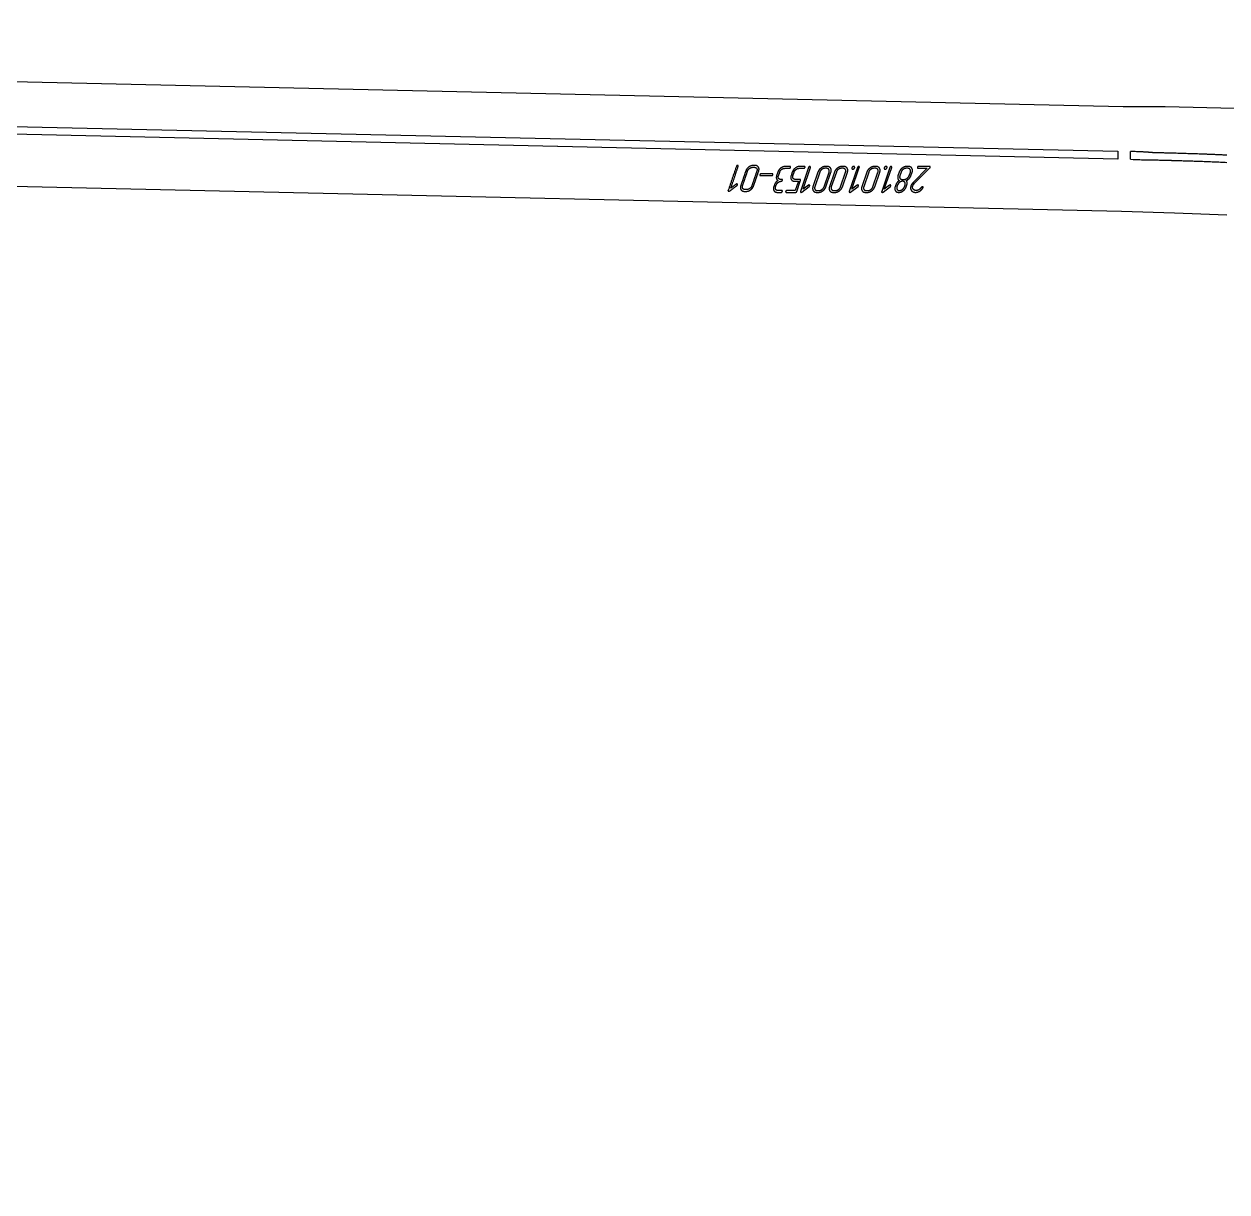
# Model space of a CAD drawing. Header units: millimetres. Extents: x 404 to 2430, y 164 to 1322.
# Drawn here: x 1417 to 1879.2, y 873.3 to 1322 of the extents above; entities that cross this region are included whole.
import ezdxf

# ---------------------------------------------------------------- set-up
doc = ezdxf.new("R2010")
doc.units = ezdxf.units.MM
doc.linetypes.add('K5LT_BASIC', pattern=[0])
doc.layers.add('Engraving', color=7, linetype='Continuous')

msp = doc.modelspace()

# ---------------------------------------------------------------- linework, layer by layer
at = {"color": 150, "linetype": 'K5LT_BASIC', "lineweight": 25, "true_color": 0x0080ff}
for p, q in [((1839.36, 1290.12), (424.61, 1321.98)), ((452.13, 1281.35), (1838.76, 1250.13)), ((1838.76, 1250.13), (1859.12, 1249.41)), ((1859.12, 1249.41), (1869.15, 1249.05)), ((1869.19, 1249.05), (1869.15, 1249.05)), ((1869.19, 1249.05), (1879.22, 1248.7))]:
    msp.add_line(p, q, dxfattribs=at)
msp.add_open_spline([(2010.2, 1278.85), (1954.04, 1285.12), (1896.53, 1290.73), (1839.36, 1290.12)], degree=3, dxfattribs=at)
at = {"layer": 'Engraving', "color": 150, "linetype": 'K5LT_BASIC', "lineweight": 25, "true_color": 0x0080ff}
for p, q in [((424.12, 1304.79), (1837.33, 1273.12)), ((1837.26, 1270.12), (424.06, 1301.79)), ((1837.33, 1273.12), (1837.26, 1270.12)), ((1842.15, 1270.01), (1842.22, 1273.01)), ((1849.07, 1272.75), (1849, 1272.75)), ((1859.12, 1272.46), (1859.08, 1272.46)), ((1869.19, 1272.14), (1869.15, 1272.14)), ((1709.26, 1266.55), (1711.03, 1266.55)), ((1711.28, 1267.26), (1709.5, 1267.26)), ((1714.81, 1266.55), (1716.59, 1266.55)), ((1716.83, 1267.26), (1715.05, 1267.26)), ((1718.46, 1266.9), (1715.32, 1257.67)), ((1716.32, 1258.52), (1719.17, 1266.9)), ((1725.4, 1266.55), (1724.69, 1266.55)), ((1725.64, 1267.26), (1724.93, 1267.26)), ((1731.75, 1266.55), (1731.04, 1266.55)), ((1731.99, 1267.26), (1731.28, 1267.26)), ((1737.24, 1266.9), (1734.1, 1257.67)), ((1735.1, 1258.52), (1737.95, 1266.9)), ((1744.18, 1266.55), (1743.47, 1266.55)), ((1744.42, 1267.26), (1743.71, 1267.26)), ((1749.68, 1266.9), (1746.54, 1257.67)), ((1747.54, 1258.52), (1750.39, 1266.9)), ((1756.62, 1266.55), (1755.91, 1266.55)), ((1756.86, 1267.26), (1756.15, 1267.26)), ((1764.07, 1266.55), (1758.73, 1261.2)), ((1759.19, 1260.8), (1765.09, 1266.7)), ((1760.49, 1266.55), (1764.07, 1266.55)), ((1764.98, 1267.26), (1760.74, 1267.26)), ((1849, 1269.75), (1849.07, 1269.74)), ((1859.08, 1269.46), (1859.12, 1269.46)), ((1869.15, 1269.14), (1869.19, 1269.14)), ((1706.64, 1265.13), (1706.16, 1263.71)), ((1706.87, 1263.71), (1707.36, 1265.13)), ((1708.17, 1262.29), (1707.81, 1262.29)), ((1712.2, 1265.13), (1711.72, 1263.71)), ((1712.43, 1263.71), (1712.91, 1265.13)), ((1715.14, 1262.29), (1713.36, 1262.29)), ((1713.93, 1257.67), (1715.38, 1261.94)), ((1722.06, 1265.13), (1720.13, 1259.44)), ((1722.78, 1265.13), (1720.84, 1259.44)), ((1724.4, 1259.44), (1726.33, 1265.13)), ((1725.11, 1259.44), (1727.05, 1265.13)), ((1728.41, 1265.13), (1726.48, 1259.44)), ((1729.13, 1265.13), (1727.19, 1259.44)), ((1730.75, 1259.44), (1732.68, 1265.13)), ((1731.46, 1259.44), (1733.4, 1265.13)), ((1740.85, 1265.13), (1738.92, 1259.44)), ((1741.56, 1265.13), (1739.63, 1259.44)), ((1743.19, 1259.44), (1745.12, 1265.13)), ((1743.9, 1259.44), (1745.83, 1265.13)), ((1753.29, 1265.13), (1752.81, 1263.71)), ((1754, 1265.13), (1753.52, 1263.71)), ((1754.46, 1262.29), (1755.17, 1262.29)), ((1757.07, 1263.71), (1757.56, 1265.13)), ((1757.78, 1263.71), (1758.27, 1265.13)), ((1705.31, 1260.15), (1705.07, 1259.44)), ((1705.39, 1260.39), (1705.31, 1260.15)), ((1705.44, 1260.53), (1705.39, 1260.39)), ((1705.53, 1260.67), (1705.44, 1260.53)), ((1705.78, 1259.44), (1706.02, 1260.15)), ((1706.47, 1257.31), (1707.89, 1257.31)), ((1708.14, 1258.02), (1706.72, 1258.02)), ((1709.9, 1257.31), (1713.45, 1257.31)), ((1713.34, 1258.02), (1710.14, 1258.02)), ((1713.12, 1261.58), (1714.55, 1261.58)), ((1714.55, 1261.58), (1713.34, 1258.02)), ((1715.84, 1257.42), (1718.69, 1259.55)), ((1718.36, 1260.05), (1716.32, 1258.52)), ((1721.55, 1257.31), (1722.26, 1257.31)), ((1721.79, 1258.02), (1722.5, 1258.02)), ((1727.9, 1257.31), (1728.61, 1257.31)), ((1728.14, 1258.02), (1728.85, 1258.02)), ((1734.62, 1257.42), (1737.47, 1259.55)), ((1737.14, 1260.05), (1735.1, 1258.52)), ((1740.33, 1257.31), (1741.04, 1257.31)), ((1740.57, 1258.02), (1741.28, 1258.02)), ((1747.06, 1257.42), (1749.91, 1259.55)), ((1749.58, 1260.05), (1747.54, 1258.52)), ((1751.6, 1258.99), (1751.58, 1258.61)), ((1751.64, 1259.21), (1751.6, 1258.99)), ((1751.71, 1259.44), (1751.64, 1259.21)), ((1751.96, 1260.16), (1751.71, 1259.44)), ((1752.67, 1260.16), (1752.42, 1259.44)), ((1753.13, 1257.31), (1753.35, 1257.31)), ((1753.35, 1257.31), (1753.59, 1257.35)), ((1753.59, 1257.35), (1754, 1257.45)), ((1755.27, 1259.44), (1755.51, 1260.16)), ((1755.98, 1259.43), (1756.22, 1260.16)), ((1758.75, 1260.28), (1758.94, 1260.52)), ((1758.94, 1260.52), (1759.19, 1260.8)), ((1762.39, 1259), (1762.45, 1259.12))]:
    msp.add_line(p, q, dxfattribs=at)
for points, degree, knots in [([(1836.08, 271.19), (1828.9, 274.28), (1815.52, 280.05), (1797.6, 288.36), (1783.55, 295.23), (1773.1, 300.44), (1765.68, 304.28), (1759.95, 307.29), (1755.11, 309.83), (1750.8, 312.12), (1747.77, 313.77), (1746.15, 314.68), (1745.4, 315.1), (1744.79, 315.45), (1743.67, 316.07), (1741.57, 317.25), (1737.49, 319.55), (1729.43, 324.07), (1713.41, 333.06), (1681.48, 351), (1621.39, 384.74), (1520.07, 441.63), (1374.57, 523.34), (1199.88, 621.43), (1028.27, 717.8), (891.53, 794.59), (805.53, 842.88), (763.83, 866.29), (749.34, 874.43), (745.94, 876.34), (745.45, 876.62), (745.13, 876.8), (744.55, 877.12), (743.33, 877.81), (740.8, 879.23), (736.11, 881.85), (728.45, 886.14), (716.44, 893.05), (699.23, 903.59), (676.62, 918.67), (651.72, 937.11), (628.28, 956.45), (609.68, 973.26), (596.46, 986.09), (587.69, 994.97), (582.08, 1000.87), (578.37, 1004.92), (575.8, 1007.74), (573.32, 1010.46), (570.89, 1013.1), (568.46, 1015.79), (566.42, 1018.15), (564.55, 1020.31), (562.77, 1022.39), (561.14, 1024.31), (559.84, 1025.88), (558.86, 1027.04), (557.97, 1028.12), (556.59, 1029.77), (553.33, 1033.69), (546.91, 1041.6), (536.88, 1054.53), (525.42, 1070.36), (514.84, 1086.01), (506.6, 1098.78), (500.09, 1109.49), (494.53, 1119.18), (489.1, 1128.84), (483.96, 1138.48), (479.26, 1147.49), (475.17, 1155.63), (472.04, 1162.3), (469.56, 1167.75), (467.47, 1172.25), (465.65, 1176.2), (464.26, 1179.46), (463.08, 1182.16), (461.94, 1184.78), (460.83, 1187.48), (459.69, 1190.31), (458.37, 1193.59), (456.65, 1197.75), (454.64, 1202.74), (452.57, 1208.18), (450.67, 1213.42), (448.81, 1218.57), (447.08, 1223.43), (445.66, 1227.62), (444.75, 1230.32), (444.29, 1231.7), (444.11, 1232.24), (444, 1232.58), (443.86, 1232.98), (443.65, 1233.62), (443.3, 1234.68), (442.65, 1236.63), (441.37, 1240.47), (438.9, 1247.87), (434.68, 1260.5), (428.57, 1278.79), (423.84, 1292.98), (421.21, 1300.85)], 3, [0, 0, 0, 0, 0.811876, 1.504466, 2.035779, 2.431174, 2.710495, 2.89715, 3.101331, 3.277245, 3.400625, 3.454665, 3.467997, 3.489136, 3.527825, 3.600351, 3.739265, 4.013015, 4.557339, 5.642735, 7.808115, 11.697941, 17.682851, 25.098547, 32.457093, 38.076361, 41.34858, 42.675901, 43.03204, 43.071034, 43.080177, 43.090111, 43.109137, 43.149087, 43.235051, 43.410066, 43.70559, 44.143143, 44.839081, 45.78647, 46.944329, 48.032631, 48.919827, 49.528655, 49.931692, 50.208607, 50.365577, 50.49622, 50.603591, 50.748993, 50.868173, 50.972807, 51.068705, 51.164471, 51.254523, 51.325643, 51.375532, 51.412507, 51.470676, 51.598241, 51.937615, 52.52103, 53.285143, 53.953457, 54.469618, 54.854008, 55.239989, 55.625424, 55.994888, 56.367031, 56.676552, 56.932077, 57.121761, 57.297564, 57.449895, 57.565193, 57.660641, 57.758616, 57.85578, 57.958812, 58.073377, 58.225133, 58.424976, 58.626084, 58.822268, 58.999083, 59.194731, 59.352846, 59.454276, 59.489305, 59.503548, 59.512789, 59.526371, 59.547778, 59.582344, 59.642142, 59.760271, 60.00204, 60.450263, 61.140286, 62, 62, 62, 62]), ([(424.05, 1301.8), (431.68, 1278.95), (439.37, 1255.92), (447.08, 1232.83), (447.23, 1232.38), (448.13, 1229.68), (449.9, 1224.4), (452.67, 1216.73), (455.5, 1208.86), (458.52, 1201.05), (461.74, 1193.33), (464.3, 1186.84), (466.55, 1181.73), (468.74, 1176.6), (472.01, 1169.67), (477.2, 1158.09), (484.66, 1143.55), (492.2, 1129.35), (498.57, 1118.17), (505, 1107.02), (518.65, 1085.33), (536.73, 1059.24), (552.97, 1038.79), (559.56, 1030.89), (560.32, 1029.97), (560.95, 1029.22), (562.1, 1027.84), (564.36, 1025.13), (567.59, 1021.38), (571.52, 1016.83), (576.9, 1011.03), (583.42, 1003.77), (599.28, 987.27), (617.55, 969.85), (639.94, 950.67), (658.02, 936.14), (681.84, 918.65), (704.99, 903.4), (726.58, 890.58), (738.29, 884.08), (744.98, 880.32), (746.26, 879.6), (746.88, 879.25), (749.55, 877.76), (1082.57, 690.75), (1416.07, 503.48), (1747.07, 317.61), (1747.72, 317.24), (1751.51, 315.11), (1759.04, 311.17), (1773.95, 303.29), (1789.07, 295.85), (1804.26, 288.54), (1819.05, 281.82), (1830.08, 277.03), (1837.26, 273.95)], 3, [0, 0, 0, 0, 2.414935, 2.434339, 2.441278, 2.462075, 2.720063, 2.999775, 3.279487, 3.559198, 3.83891, 4.118622, 4.258478, 4.398334, 4.678045, 5.026242, 5.671213, 6.316184, 6.63867, 6.961155, 7.606127, 9.208844, 10.14195, 10.224491, 10.239539, 10.262113, 10.322308, 10.420124, 10.615758, 10.818917, 11.022075, 11.40958, 11.797086, 13.317011, 13.939015, 14.752555, 15.642926, 16.901652, 17.531014, 18.160377, 18.243944, 18.300804, 18.307597, 18.31534, 18.607672, 56.605991, 56.667285, 56.673291, 56.680764, 57.10335, 57.525937, 58.37111, 58.793697, 59.216284, 60, 60, 60, 60]), ([(1849, 1272.75), (1848.62, 1272.76), (1848.01, 1272.79), (1847.3, 1272.82), (1846.76, 1272.84), (1846.28, 1272.87), (1845.71, 1272.89), (1844.97, 1272.92), (1844.05, 1272.96), (1843.11, 1272.98), (1842.48, 1273), (1842.22, 1273.01)], 3, [16.6753083, 16.6753083, 16.6753083, 16.6753083, 16.7239707, 16.7614495, 16.7884673, 16.8139275, 16.8427123, 16.8843533, 16.9321429, 16.9741098, 17, 17, 17, 17]), ([(1849.07, 1272.75), (1849.12, 1272.74), (1849.22, 1272.74), (1849.4, 1272.73), (1849.61, 1272.73), (1849.91, 1272.72), (1850.22, 1272.71), (1850.53, 1272.7), (1850.76, 1272.69), (1850.99, 1272.68), (1851.3, 1272.67), (1851.69, 1272.66), (1852.15, 1272.65), (1852.6, 1272.64), (1853.05, 1272.62), (1853.49, 1272.61), (1853.93, 1272.6), (1854.53, 1272.58), (1855.26, 1272.56), (1856.09, 1272.54), (1856.75, 1272.52), (1857.24, 1272.51), (1857.61, 1272.5), (1857.98, 1272.49), (1858.34, 1272.48), (1858.71, 1272.47), (1858.95, 1272.46), (1859.08, 1272.46)], 3, [0, 0, 0, 0, 0.008219, 0.016438, 0.0287666, 0.0410951, 0.0657522, 0.0780807, 0.0904093, 0.1027378, 0.1150663, 0.1397234, 0.1643805, 0.1890375, 0.2126672, 0.2362969, 0.2599266, 0.2835563, 0.3308157, 0.3780751, 0.4171497, 0.4366871, 0.4562244, 0.4757617, 0.495299, 0.5148363, 0.5343737, 0.5343737, 0.5343737, 0.5343737]), ([(1869.19, 1272.14), (1869.4, 1272.13), (1869.81, 1272.12), (1870.43, 1272.09), (1871.04, 1272.07), (1871.66, 1272.05), (1872.28, 1272.02), (1872.9, 1272), (1873.51, 1271.97), (1874.14, 1271.95), (1874.77, 1271.92), (1875.4, 1271.89), (1876.04, 1271.87), (1876.68, 1271.84), (1877.31, 1271.81), (1878.16, 1271.77), (1878.8, 1271.74), (1879.22, 1271.73)], 3, [0, 0, 0, 0, 0.0286399, 0.0572798, 0.0859197, 0.1145596, 0.1431995, 0.1718394, 0.2004793, 0.2291192, 0.2586208, 0.2881224, 0.317624, 0.3471256, 0.3766272, 0.4061288, 0.4651321, 0.4651321, 0.4651321, 0.4651321]), ([(1690.7, 1267.29), (1690.76, 1267.47), (1690.9, 1267.56), (1691.02, 1267.65), (1691.18, 1267.65), (1691.25, 1267.65), (1691.4, 1267.56), (1691.48, 1267.48), (1691.42, 1267.29), (1689.99, 1263.1), (1688.57, 1258.91), (1689.59, 1259.67), (1690.61, 1260.44), (1690.75, 1260.54), (1690.88, 1260.54), (1691.03, 1260.54), (1691.1, 1260.44), (1691.17, 1260.33), (1691.12, 1260.18), (1691.1, 1260.12), (1690.94, 1259.94), (1689.51, 1258.87), (1688.09, 1257.81), (1687.95, 1257.71), (1687.81, 1257.71), (1687.67, 1257.71), (1687.59, 1257.8), (1687.51, 1257.9), (1687.57, 1258.06), (1689.14, 1262.68), (1690.7, 1267.29)], 2, [0, 0, 0, 0.181151, 0.181151, 0.343934, 0.343934, 0.472146, 0.472146, 0.625059, 0.625059, 5.39951, 5.39951, 6.773407, 6.773407, 6.936544, 6.936544, 7.074093, 7.074093, 7.217588, 7.217588, 7.383484, 7.383484, 9.302301, 9.302301, 9.462957, 9.462957, 9.596849, 9.596849, 9.739807, 9.739807, 15, 15, 15]), ([(1694.31, 1265.52), (1694.61, 1266.39), (1695.45, 1267.02), (1696.29, 1267.65), (1697.18, 1267.65), (1697.53, 1267.65), (1697.89, 1267.65), (1698.7, 1267.65), (1699.15, 1267.03), (1699.6, 1266.41), (1699.3, 1265.52), (1698.33, 1262.68), (1697.36, 1259.83), (1697.07, 1258.98), (1696.24, 1258.34), (1695.4, 1257.7), (1694.51, 1257.7), (1694.15, 1257.7), (1693.8, 1257.7), (1692.92, 1257.7), (1692.5, 1258.32), (1692.08, 1258.94), (1692.38, 1259.83), (1693.35, 1262.68), (1694.31, 1265.52)], 2, [0, 0, 0, 0.846521, 0.846521, 1.674424, 1.674424, 1.989042, 1.989042, 2.637777, 2.637777, 3.338641, 3.338641, 5.996422, 5.996422, 6.83575, 6.83575, 7.667338, 7.667338, 7.981955, 7.981955, 8.645972, 8.645972, 9.342219, 9.342219, 12, 12, 12]), ([(1695.02, 1265.52), (1694.06, 1262.68), (1693.09, 1259.83), (1692.9, 1259.25), (1693.17, 1258.83), (1693.45, 1258.41), (1694.04, 1258.41), (1694.39, 1258.41), (1694.75, 1258.41), (1695.34, 1258.41), (1695.89, 1258.83), (1696.45, 1259.24), (1696.65, 1259.83), (1697.62, 1262.68), (1698.58, 1265.52), (1698.78, 1266.09), (1698.49, 1266.52), (1698.21, 1266.94), (1697.65, 1266.94), (1697.29, 1266.94), (1696.94, 1266.94), (1696.36, 1266.94), (1695.8, 1266.53), (1695.23, 1266.13), (1695.02, 1265.52)], 2, [0, 0, 0, 3.194824, 3.194824, 3.749556, 3.749556, 4.284872, 4.284872, 4.662943, 4.662943, 5.32312, 5.32312, 6.003067, 6.003067, 9.197891, 9.197891, 9.751896, 9.751896, 10.278148, 10.278148, 10.656218, 10.656218, 11.310094, 11.310094, 12, 12, 12]), ([(1842.15, 1270.01), (1845.27, 1269.93), (1846.33, 1269.85), (1848.94, 1269.75), (1849, 1269.75)], 3, [0, 0, 0, 0, 0.3214717, 0.3292593, 0.3292593, 0.3292593, 0.3292593]), ([(1859.08, 1269.46), (1858.96, 1269.46), (1858.74, 1269.47), (1858.41, 1269.48), (1858.07, 1269.49), (1857.69, 1269.5), (1857.24, 1269.51), (1856.75, 1269.52), (1856.25, 1269.53), (1855.76, 1269.55), (1855.26, 1269.56), (1854.76, 1269.58), (1854.26, 1269.59), (1853.6, 1269.61), (1852.94, 1269.63), (1852.28, 1269.64), (1851.72, 1269.66), (1851.21, 1269.68), (1850.76, 1269.69), (1850.43, 1269.7), (1850.08, 1269.71), (1849.74, 1269.72), (1849.4, 1269.73), (1849.18, 1269.74), (1849.07, 1269.74)], 3, [0, 0, 0, 0, 0.0178038, 0.0356075, 0.0534113, 0.0712151, 0.0979207, 0.1246264, 0.151332, 0.1780377, 0.2047433, 0.231449, 0.2581546, 0.2848603, 0.3382716, 0.3649772, 0.3916829, 0.4280394, 0.4462177, 0.464396, 0.4825743, 0.5007526, 0.5189308, 0.5371091, 0.5371091, 0.5371091, 0.5371091]), ([(1869.15, 1269.14), (1868.73, 1269.16), (1867.89, 1269.19), (1866.74, 1269.23), (1865.69, 1269.26), (1864.75, 1269.29), (1863.81, 1269.32), (1862.88, 1269.35), (1861.93, 1269.38), (1860.99, 1269.4), (1860.06, 1269.43), (1859.43, 1269.45), (1859.12, 1269.46)], 3, [0, 0, 0, 0, 0.0649129, 0.1298257, 0.1782026, 0.2265794, 0.2749563, 0.3233331, 0.37171, 0.4200868, 0.4684637, 0.5168406, 0.5168406, 0.5168406, 0.5168406]), ([(1879.22, 1268.72), (1878.8, 1268.74), (1877.97, 1268.78), (1876.3, 1268.85), (1874.62, 1268.92), (1872.95, 1268.99), (1871.7, 1269.04), (1870.45, 1269.09), (1869.61, 1269.12), (1869.19, 1269.14)], 3, [0, 0, 0, 0, 0.0584367, 0.1168734, 0.2337468, 0.2921834, 0.3506201, 0.4090568, 0.4674935, 0.4674935, 0.4674935, 0.4674935]), ([(1700.22, 1264.45), (1702.36, 1264.45), (1704.49, 1264.45), (1704.65, 1264.45), (1704.72, 1264.35), (1704.77, 1264.24), (1704.72, 1264.09), (1704.7, 1264.02), (1704.56, 1263.88), (1704.42, 1263.74), (1704.25, 1263.74), (1702.11, 1263.74), (1699.98, 1263.74), (1699.85, 1263.74), (1699.78, 1263.85), (1699.7, 1263.97), (1699.75, 1264.09), (1699.79, 1264.22), (1699.92, 1264.34), (1700.05, 1264.45), (1700.22, 1264.45)], 2, [0, 0, 0, 3.94619, 3.94619, 4.18756, 4.18756, 4.430856, 4.430856, 4.683549, 4.683549, 5.009861, 5.009861, 8.956051, 8.956051, 9.181245, 9.181245, 9.415662, 9.415662, 9.694987, 9.694987, 10, 10, 10])]:
    msp.add_open_spline(points, degree=degree, knots=knots, dxfattribs=at)
for points, degree in [([(1859.12, 1272.46), (1859.54, 1272.45), (1860.37, 1272.42), (1861.62, 1272.39), (1862.88, 1272.35), (1864.13, 1272.31), (1865.38, 1272.27), (1866.64, 1272.23), (1867.9, 1272.19), (1868.73, 1272.16), (1869.15, 1272.14)], 3), ([(1707.78, 1266.64), (1706.95, 1266.02), (1706.64, 1265.13)], 2), ([(1709.5, 1267.26), (1708.61, 1267.26), (1707.78, 1266.64)], 2), ([(1708.11, 1266.14), (1708.66, 1266.55), (1709.26, 1266.55)], 2), ([(1711.03, 1266.55), (1711.21, 1266.55), (1711.35, 1266.69)], 2), ([(1711.5, 1267.16), (1711.44, 1267.26), (1711.28, 1267.26)], 2), ([(1711.35, 1266.69), (1711.48, 1266.82), (1711.51, 1266.9)], 2), ([(1711.51, 1266.9), (1711.56, 1267.05), (1711.5, 1267.16)], 2), ([(1713.34, 1266.63), (1712.5, 1266), (1712.2, 1265.13)], 2), ([(1715.05, 1267.26), (1714.17, 1267.26), (1713.34, 1266.63)], 2), ([(1713.67, 1266.14), (1714.22, 1266.55), (1714.81, 1266.55)], 2), ([(1716.59, 1266.55), (1716.77, 1266.55), (1716.9, 1266.69)], 2), ([(1717.06, 1267.16), (1717, 1267.26), (1716.83, 1267.26)], 2), ([(1716.9, 1266.69), (1717.04, 1266.82), (1717.07, 1266.9)], 2), ([(1717.07, 1266.9), (1717.11, 1267.05), (1717.06, 1267.16)], 2), ([(1718.65, 1267.17), (1718.51, 1267.07), (1718.46, 1266.9)], 2), ([(1718.93, 1267.26), (1718.78, 1267.26), (1718.65, 1267.17)], 2), ([(1719.15, 1267.17), (1719, 1267.26), (1718.93, 1267.26)], 2), ([(1719.17, 1266.9), (1719.23, 1267.09), (1719.15, 1267.17)], 2), ([(1723.2, 1266.63), (1722.36, 1266), (1722.06, 1265.13)], 2), ([(1724.93, 1267.26), (1724.04, 1267.26), (1723.2, 1266.63)], 2), ([(1724.69, 1266.55), (1724.11, 1266.55), (1723.55, 1266.14)], 2), ([(1726.24, 1266.12), (1725.96, 1266.55), (1725.4, 1266.55)], 2), ([(1726.9, 1266.64), (1726.46, 1267.26), (1725.64, 1267.26)], 2), ([(1727.05, 1265.13), (1727.35, 1266.02), (1726.9, 1266.64)], 2), ([(1729.55, 1266.63), (1728.71, 1266), (1728.41, 1265.13)], 2), ([(1731.28, 1267.26), (1730.39, 1267.26), (1729.55, 1266.63)], 2), ([(1731.04, 1266.55), (1730.46, 1266.55), (1729.9, 1266.14)], 2), ([(1732.59, 1266.12), (1732.31, 1266.55), (1731.75, 1266.55)], 2), ([(1733.25, 1266.64), (1732.81, 1267.26), (1731.99, 1267.26)], 2), ([(1733.4, 1265.13), (1733.7, 1266.02), (1733.25, 1266.64)], 2), ([(1735.08, 1266.73), (1735.01, 1266.53), (1735.13, 1266.36)], 2), ([(1735.34, 1267.09), (1735.14, 1266.92), (1735.08, 1266.73)], 2), ([(1735.79, 1267.26), (1735.54, 1267.26), (1735.34, 1267.09)], 2), ([(1736.13, 1267.11), (1736.04, 1267.26), (1735.79, 1267.26)], 2), ([(1735.9, 1266.4), (1736.1, 1266.61), (1736.15, 1266.73)], 2), ([(1736.15, 1266.73), (1736.22, 1266.94), (1736.13, 1267.11)], 2), ([(1737.43, 1267.17), (1737.3, 1267.07), (1737.24, 1266.9)], 2), ([(1737.72, 1267.26), (1737.56, 1267.26), (1737.43, 1267.17)], 2), ([(1737.94, 1267.17), (1737.78, 1267.26), (1737.72, 1267.26)], 2), ([(1737.95, 1266.9), (1738.02, 1267.09), (1737.94, 1267.17)], 2), ([(1741.99, 1266.63), (1741.15, 1266), (1740.85, 1265.13)], 2), ([(1743.71, 1267.26), (1742.82, 1267.26), (1741.99, 1266.63)], 2), ([(1743.47, 1266.55), (1742.9, 1266.55), (1742.33, 1266.14)], 2), ([(1745.03, 1266.12), (1744.74, 1266.55), (1744.18, 1266.55)], 2), ([(1745.69, 1266.64), (1745.24, 1267.26), (1744.42, 1267.26)], 2), ([(1745.83, 1265.13), (1746.14, 1266.02), (1745.69, 1266.64)], 2), ([(1747.51, 1266.73), (1747.45, 1266.53), (1747.56, 1266.36)], 2), ([(1747.78, 1267.09), (1747.58, 1266.92), (1747.51, 1266.73)], 2), ([(1748.23, 1267.26), (1747.97, 1267.26), (1747.78, 1267.09)], 2), ([(1748.57, 1267.11), (1748.48, 1267.26), (1748.23, 1267.26)], 2), ([(1748.33, 1266.4), (1748.54, 1266.61), (1748.58, 1266.73)], 2), ([(1748.58, 1266.73), (1748.65, 1266.94), (1748.57, 1267.11)], 2), ([(1749.87, 1267.17), (1749.73, 1267.07), (1749.68, 1266.9)], 2), ([(1750.15, 1267.26), (1750, 1267.26), (1749.87, 1267.17)], 2), ([(1750.37, 1267.17), (1750.22, 1267.26), (1750.15, 1267.26)], 2), ([(1750.39, 1266.9), (1750.45, 1267.09), (1750.37, 1267.17)], 2), ([(1754.43, 1266.64), (1753.59, 1266.02), (1753.29, 1265.13)], 2), ([(1756.15, 1267.26), (1755.26, 1267.26), (1754.43, 1266.64)], 2), ([(1755.91, 1266.55), (1755.31, 1266.55), (1754.76, 1266.14)], 2), ([(1757.46, 1266.12), (1757.18, 1266.55), (1756.62, 1266.55)], 2), ([(1758.12, 1266.64), (1757.68, 1267.26), (1756.86, 1267.26)], 2), ([(1758.27, 1265.13), (1758.57, 1266.02), (1758.12, 1266.64)], 2), ([(1760.26, 1266.9), (1760.22, 1266.77), (1760.29, 1266.66)], 2), ([(1760.43, 1267.15), (1760.3, 1267.03), (1760.26, 1266.9)], 2), ([(1760.29, 1266.66), (1760.37, 1266.55), (1760.49, 1266.55)], 2), ([(1760.74, 1267.26), (1760.56, 1267.26), (1760.43, 1267.15)], 2), ([(1765.19, 1267.15), (1765.11, 1267.26), (1764.98, 1267.26)], 2), ([(1765.09, 1266.7), (1765.17, 1266.78), (1765.2, 1266.88)], 2), ([(1765.2, 1266.88), (1765.25, 1267.02), (1765.19, 1267.15)], 2), ([(1706.16, 1263.71), (1705.96, 1263.11), (1706.11, 1262.58)], 2), ([(1706.11, 1262.58), (1706.26, 1262.05), (1706.66, 1261.82)], 2), ([(1706.94, 1262.7), (1706.67, 1263.12), (1706.87, 1263.71)], 2), ([(1707.81, 1262.29), (1707.21, 1262.29), (1706.94, 1262.7)], 2), ([(1707.36, 1265.13), (1707.56, 1265.72), (1708.11, 1266.14)], 2), ([(1708.39, 1262.19), (1708.33, 1262.29), (1708.17, 1262.29)], 2), ([(1708.24, 1261.71), (1708.37, 1261.85), (1708.4, 1261.93)], 2), ([(1708.4, 1261.93), (1708.45, 1262.07), (1708.39, 1262.19)], 2), ([(1711.72, 1263.71), (1711.42, 1262.83), (1711.83, 1262.21)], 2), ([(1711.83, 1262.21), (1712.24, 1261.58), (1713.12, 1261.58)], 2), ([(1712.5, 1262.7), (1712.23, 1263.12), (1712.43, 1263.71)], 2), ([(1713.36, 1262.29), (1712.77, 1262.29), (1712.5, 1262.7)], 2), ([(1712.91, 1265.13), (1713.11, 1265.72), (1713.67, 1266.14)], 2), ([(1715.38, 1261.94), (1715.5, 1262.29), (1715.14, 1262.29)], 2), ([(1723.55, 1266.14), (1722.98, 1265.74), (1722.78, 1265.13)], 2), ([(1726.33, 1265.13), (1726.53, 1265.7), (1726.24, 1266.12)], 2), ([(1729.9, 1266.14), (1729.33, 1265.74), (1729.13, 1265.13)], 2), ([(1732.68, 1265.13), (1732.88, 1265.7), (1732.59, 1266.12)], 2), ([(1735.13, 1266.36), (1735.24, 1266.19), (1735.43, 1266.19)], 2), ([(1735.43, 1266.19), (1735.69, 1266.19), (1735.9, 1266.4)], 2), ([(1742.33, 1266.14), (1741.77, 1265.74), (1741.56, 1265.13)], 2), ([(1745.12, 1265.13), (1745.31, 1265.7), (1745.03, 1266.12)], 2), ([(1747.56, 1266.36), (1747.67, 1266.19), (1747.87, 1266.19)], 2), ([(1747.87, 1266.19), (1748.13, 1266.19), (1748.33, 1266.4)], 2), ([(1752.81, 1263.71), (1752.61, 1263.11), (1752.76, 1262.58)], 2), ([(1752.76, 1262.58), (1752.91, 1262.05), (1753.31, 1261.82)], 2), ([(1753.52, 1263.71), (1753.32, 1263.12), (1753.59, 1262.7)], 2), ([(1753.59, 1262.7), (1753.86, 1262.29), (1754.46, 1262.29)], 2), ([(1754.76, 1266.14), (1754.21, 1265.72), (1754, 1265.13)], 2), ([(1755.17, 1262.29), (1755.76, 1262.29), (1756.32, 1262.7)], 2), ([(1756, 1261.82), (1756.66, 1262.17), (1757.13, 1262.66)], 2), ([(1756.32, 1262.7), (1756.87, 1263.12), (1757.07, 1263.71)], 2), ([(1757.13, 1262.66), (1757.6, 1263.16), (1757.78, 1263.71)], 2), ([(1757.56, 1265.13), (1757.75, 1265.7), (1757.46, 1266.12)], 2), ([(1705.07, 1259.44), (1704.76, 1258.55), (1705.17, 1257.93)], 2), ([(1705.17, 1257.93), (1705.58, 1257.31), (1706.47, 1257.31)], 2), ([(1705.82, 1261.08), (1705.62, 1260.87), (1705.53, 1260.67)], 2), ([(1705.85, 1258.44), (1705.58, 1258.85), (1705.78, 1259.44)], 2), ([(1706.66, 1261.82), (1706.13, 1261.46), (1705.82, 1261.08)], 2), ([(1706.72, 1258.02), (1706.11, 1258.02), (1705.85, 1258.44)], 2), ([(1706.02, 1260.15), (1706.22, 1260.75), (1706.77, 1261.16)], 2), ([(1706.77, 1261.16), (1707.33, 1261.58), (1707.92, 1261.58)], 2), ([(1707.89, 1257.31), (1708.07, 1257.31), (1708.21, 1257.45)], 2), ([(1707.92, 1261.58), (1708.1, 1261.58), (1708.24, 1261.71)], 2), ([(1708.37, 1257.92), (1708.3, 1258.02), (1708.14, 1258.02)], 2), ([(1708.21, 1257.45), (1708.34, 1257.59), (1708.37, 1257.67)], 2), ([(1708.37, 1257.67), (1708.42, 1257.81), (1708.37, 1257.92)], 2), ([(1709.66, 1257.67), (1709.62, 1257.54), (1709.7, 1257.42)], 2), ([(1709.84, 1257.91), (1709.71, 1257.79), (1709.66, 1257.67)], 2), ([(1709.7, 1257.42), (1709.77, 1257.31), (1709.9, 1257.31)], 2), ([(1710.14, 1258.02), (1709.97, 1258.02), (1709.84, 1257.91)], 2), ([(1713.45, 1257.31), (1713.81, 1257.31), (1713.93, 1257.67)], 2), ([(1715.32, 1257.67), (1715.26, 1257.51), (1715.34, 1257.41)], 2), ([(1715.34, 1257.41), (1715.42, 1257.32), (1715.56, 1257.32)], 2), ([(1715.56, 1257.32), (1715.7, 1257.32), (1715.84, 1257.42)], 2), ([(1718.64, 1260.15), (1718.5, 1260.15), (1718.36, 1260.05)], 2), ([(1718.85, 1260.05), (1718.78, 1260.15), (1718.64, 1260.15)], 2), ([(1718.69, 1259.55), (1718.86, 1259.73), (1718.87, 1259.79)], 2), ([(1718.87, 1259.79), (1718.93, 1259.94), (1718.85, 1260.05)], 2), ([(1720.13, 1259.44), (1719.83, 1258.55), (1720.25, 1257.93)], 2), ([(1720.25, 1257.93), (1720.67, 1257.31), (1721.55, 1257.31)], 2), ([(1720.84, 1259.44), (1720.65, 1258.86), (1720.92, 1258.44)], 2), ([(1720.92, 1258.44), (1721.2, 1258.02), (1721.79, 1258.02)], 2), ([(1722.26, 1257.31), (1723.15, 1257.31), (1723.99, 1257.95)], 2), ([(1722.5, 1258.02), (1723.09, 1258.02), (1723.65, 1258.44)], 2), ([(1723.65, 1258.44), (1724.2, 1258.85), (1724.4, 1259.44)], 2), ([(1723.99, 1257.95), (1724.82, 1258.59), (1725.11, 1259.44)], 2), ([(1726.48, 1259.44), (1726.18, 1258.55), (1726.6, 1257.93)], 2), ([(1726.6, 1257.93), (1727.02, 1257.31), (1727.9, 1257.31)], 2), ([(1727.19, 1259.44), (1727, 1258.86), (1727.27, 1258.44)], 2), ([(1727.27, 1258.44), (1727.55, 1258.02), (1728.14, 1258.02)], 2), ([(1728.61, 1257.31), (1729.5, 1257.31), (1730.34, 1257.95)], 2), ([(1728.85, 1258.02), (1729.44, 1258.02), (1730, 1258.44)], 2), ([(1730, 1258.44), (1730.55, 1258.85), (1730.75, 1259.44)], 2), ([(1730.34, 1257.95), (1731.17, 1258.59), (1731.46, 1259.44)], 2), ([(1734.1, 1257.67), (1734.05, 1257.51), (1734.13, 1257.41)], 2), ([(1734.13, 1257.41), (1734.2, 1257.32), (1734.35, 1257.32)], 2), ([(1734.35, 1257.32), (1734.49, 1257.32), (1734.62, 1257.42)], 2), ([(1737.42, 1260.15), (1737.29, 1260.15), (1737.14, 1260.05)], 2), ([(1737.64, 1260.05), (1737.57, 1260.15), (1737.42, 1260.15)], 2), ([(1737.47, 1259.55), (1737.64, 1259.73), (1737.66, 1259.79)], 2), ([(1737.66, 1259.79), (1737.71, 1259.94), (1737.64, 1260.05)], 2), ([(1738.92, 1259.44), (1738.62, 1258.55), (1739.04, 1257.93)], 2), ([(1739.04, 1257.93), (1739.46, 1257.31), (1740.33, 1257.31)], 2), ([(1739.63, 1259.44), (1739.43, 1258.86), (1739.71, 1258.44)], 2), ([(1739.71, 1258.44), (1739.98, 1258.02), (1740.57, 1258.02)], 2), ([(1741.04, 1257.31), (1741.94, 1257.31), (1742.77, 1257.95)], 2), ([(1741.28, 1258.02), (1741.87, 1258.02), (1742.43, 1258.44)], 2), ([(1742.43, 1258.44), (1742.99, 1258.85), (1743.19, 1259.44)], 2), ([(1742.77, 1257.95), (1743.61, 1258.59), (1743.9, 1259.44)], 2), ([(1746.54, 1257.67), (1746.48, 1257.51), (1746.56, 1257.41)], 2), ([(1746.56, 1257.41), (1746.64, 1257.32), (1746.78, 1257.32)], 2), ([(1746.78, 1257.32), (1746.92, 1257.32), (1747.06, 1257.42)], 2), ([(1749.86, 1260.15), (1749.72, 1260.15), (1749.58, 1260.05)], 2), ([(1750.08, 1260.05), (1750.01, 1260.15), (1749.86, 1260.15)], 2), ([(1749.91, 1259.55), (1750.08, 1259.73), (1750.1, 1259.79)], 2), ([(1750.1, 1259.79), (1750.15, 1259.94), (1750.08, 1260.05)], 2), ([(1751.58, 1258.61), (1751.6, 1258.23), (1751.82, 1257.93)], 2), ([(1751.82, 1257.93), (1752.25, 1257.31), (1753.13, 1257.31)], 2), ([(1752.47, 1261.08), (1752.14, 1260.68), (1751.96, 1260.16)], 2), ([(1752.42, 1259.44), (1752.22, 1258.85), (1752.5, 1258.43)], 2), ([(1753.31, 1261.82), (1752.8, 1261.48), (1752.47, 1261.08)], 2), ([(1752.5, 1258.43), (1752.77, 1258.02), (1753.36, 1258.02)], 2), ([(1753.44, 1261.17), (1752.88, 1260.77), (1752.67, 1260.16)], 2), ([(1753.36, 1258.02), (1753.95, 1258.02), (1754.51, 1258.43)], 2), ([(1754.58, 1261.58), (1754, 1261.58), (1753.44, 1261.17)], 2), ([(1754, 1257.45), (1754.43, 1257.61), (1754.85, 1257.92)], 2), ([(1754.51, 1258.43), (1755.06, 1258.84), (1755.27, 1259.44)], 2), ([(1755.44, 1261.16), (1755.17, 1261.58), (1754.58, 1261.58)], 2), ([(1754.85, 1257.92), (1755.7, 1258.61), (1755.98, 1259.43)], 2), ([(1755.51, 1260.16), (1755.71, 1260.75), (1755.44, 1261.16)], 2), ([(1756.33, 1261.09), (1756.26, 1261.52), (1756, 1261.82)], 2), ([(1756.22, 1260.16), (1756.39, 1260.66), (1756.33, 1261.09)], 2), ([(1757.76, 1259.75), (1757.41, 1258.73), (1758, 1258)], 2), ([(1758.1, 1260.43), (1757.87, 1260.1), (1757.76, 1259.75)], 2), ([(1758, 1258), (1758.57, 1257.31), (1759.58, 1257.31)], 2), ([(1758.73, 1261.2), (1758.32, 1260.76), (1758.1, 1260.43)], 2), ([(1758.66, 1258.53), (1758.25, 1259.03), (1758.49, 1259.75)], 2), ([(1758.49, 1259.75), (1758.58, 1260.02), (1758.75, 1260.28)], 2), ([(1759.14, 1258.17), (1758.84, 1258.31), (1758.66, 1258.53)], 2), ([(1759.8, 1258.03), (1759.44, 1258.03), (1759.14, 1258.17)], 2), ([(1759.58, 1257.31), (1760.32, 1257.31), (1761.02, 1257.7)], 2), ([(1760.8, 1258.3), (1760.29, 1258.03), (1759.8, 1258.03)], 2), ([(1761.8, 1259.24), (1761.32, 1258.58), (1760.8, 1258.3)], 2), ([(1761.02, 1257.7), (1761.8, 1258.13), (1762.39, 1259)], 2), ([(1761.98, 1259.41), (1761.88, 1259.35), (1761.8, 1259.24)], 2), ([(1762.2, 1259.47), (1762.08, 1259.45), (1761.98, 1259.41)], 2), ([(1762.43, 1259.38), (1762.35, 1259.47), (1762.2, 1259.47)], 2), ([(1762.45, 1259.12), (1762.51, 1259.28), (1762.43, 1259.38)], 2)]:
    msp.add_open_spline(points, degree=degree, dxfattribs=at)

doc.saveas('drawing.dxf')
